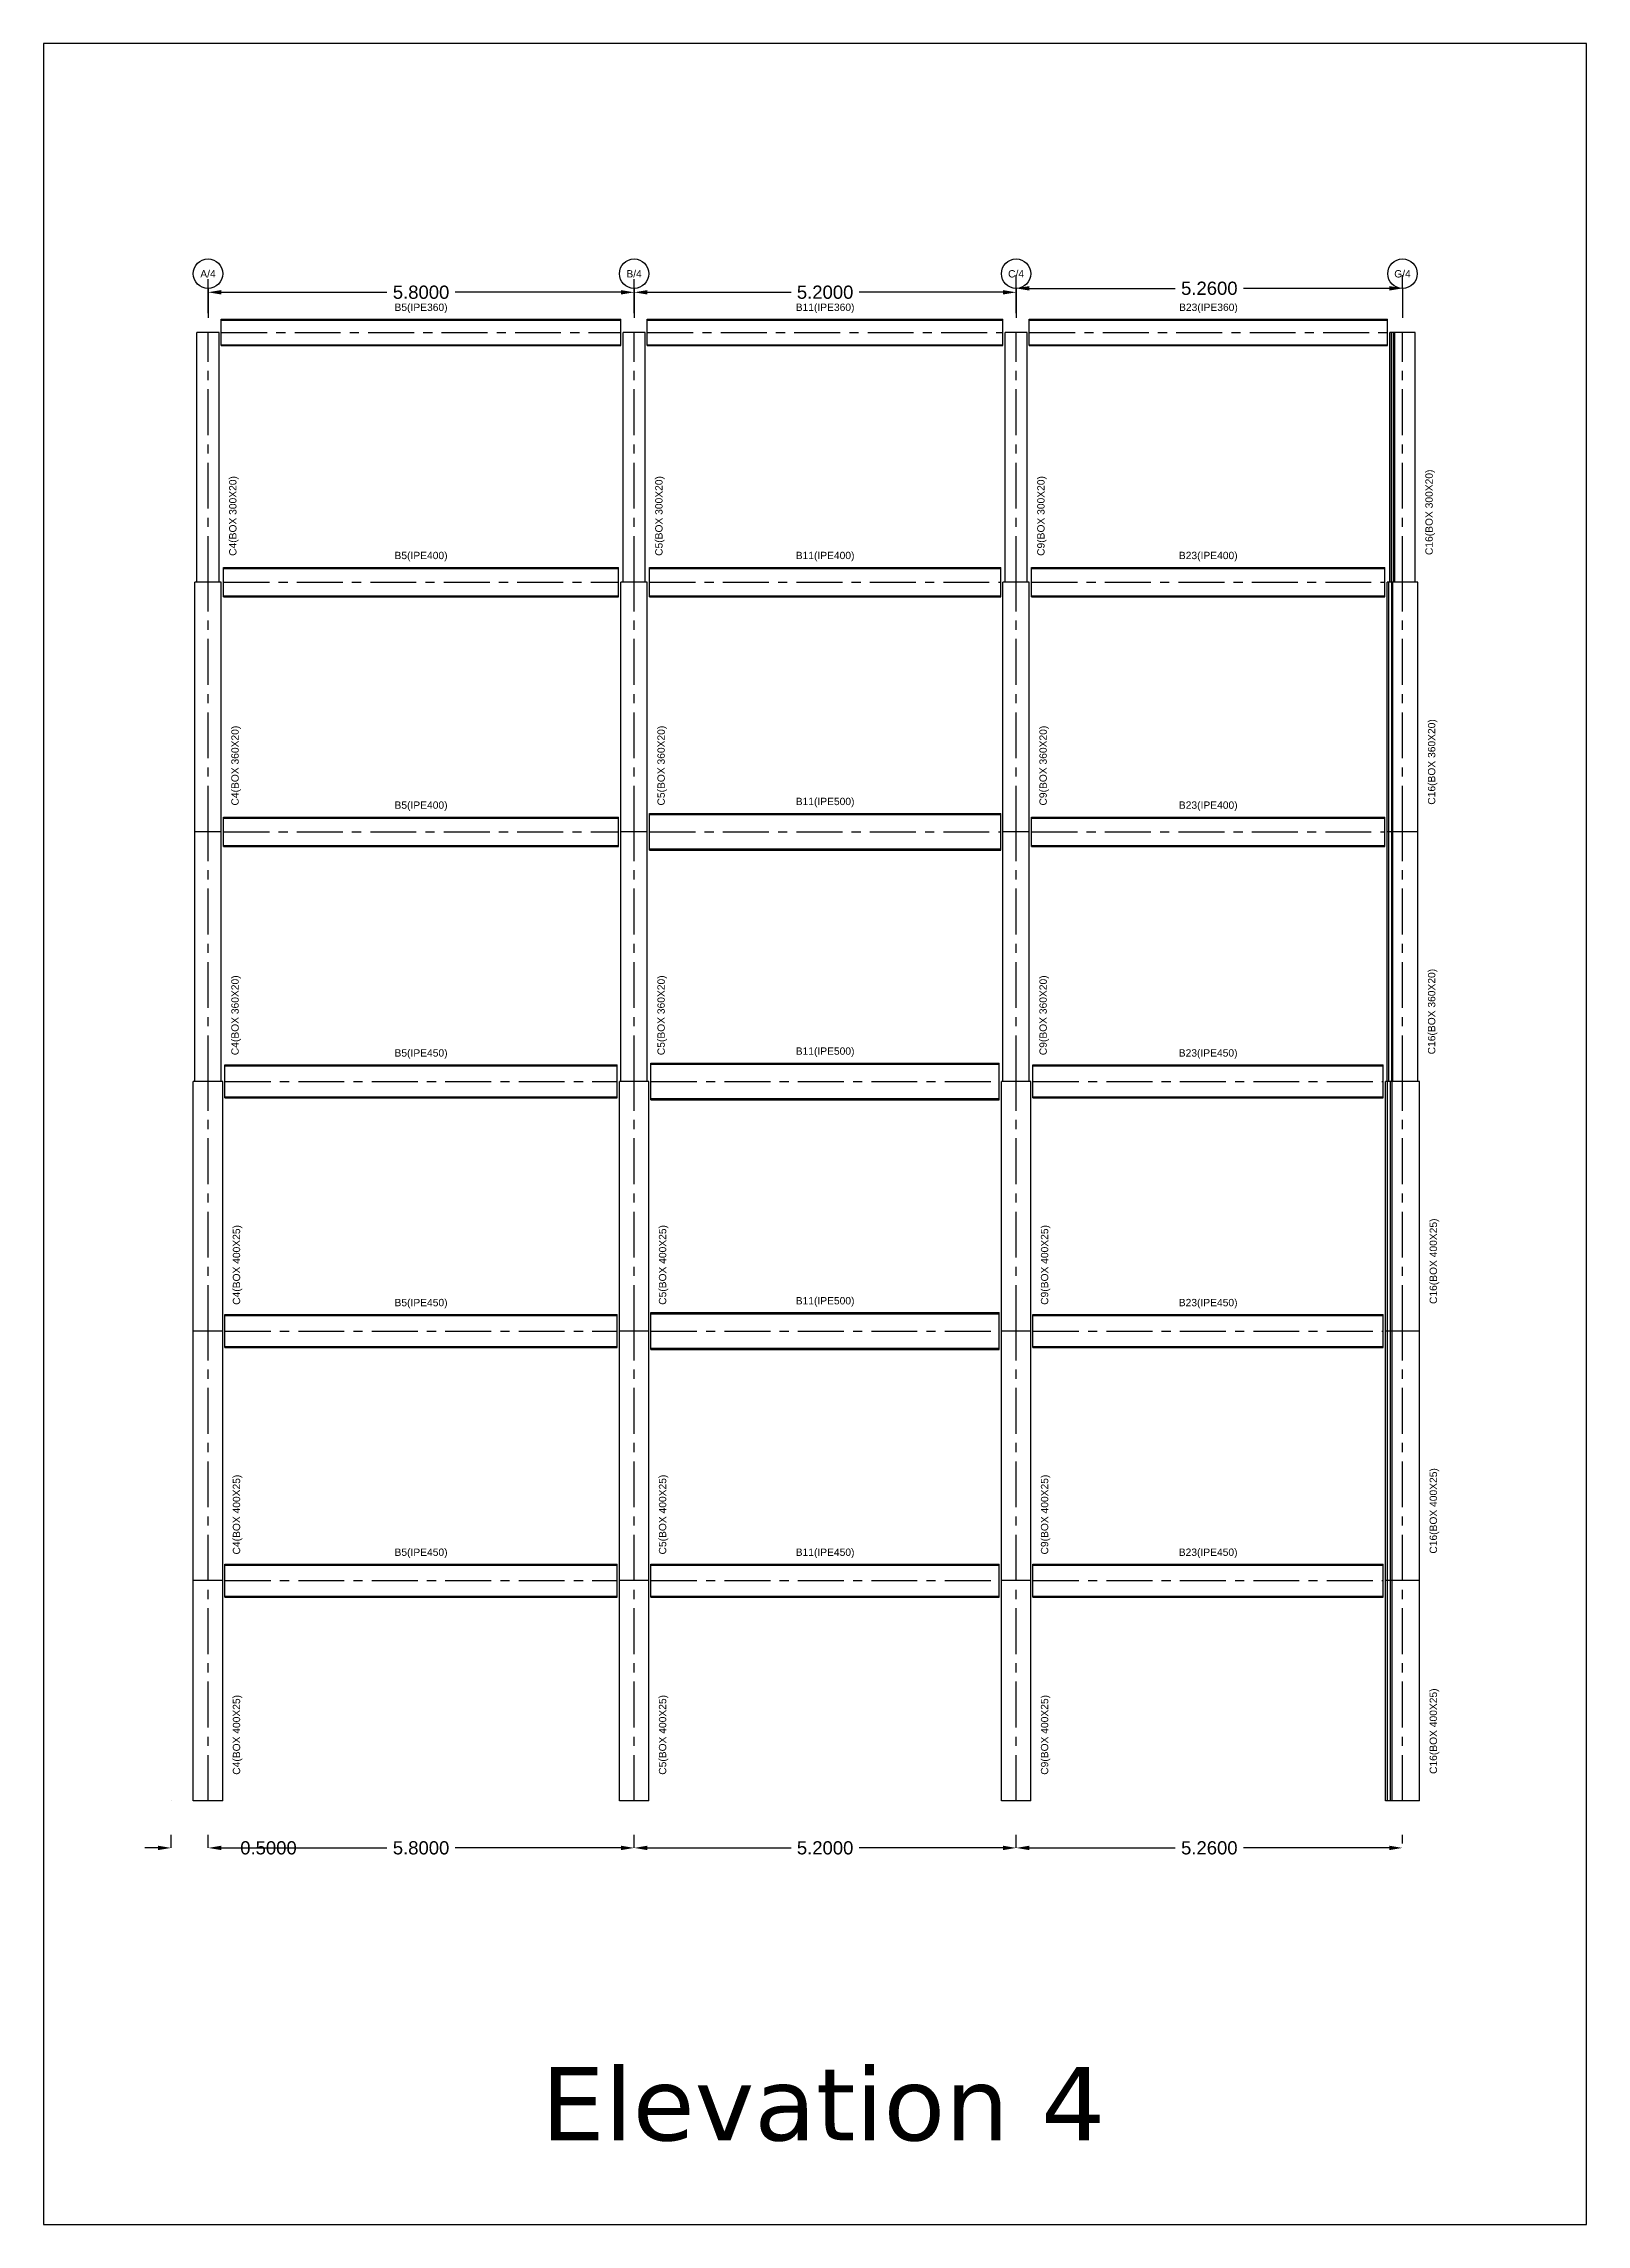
# Model space of a CAD drawing. Header units: metres. Extents: x 158 to 495, y 93 to 262.
# Drawn here: x 248.55 to 269.55, y 231.73 to 261.43 of the extents above; entities that cross this region are included whole.
import ezdxf
from ezdxf.enums import TextEntityAlignment as Align

# ---------------------------------------------------------------- set-up
doc = ezdxf.new("R2010")
doc.units = ezdxf.units.M
doc.header["$MEASUREMENT"] = 0
doc.linetypes.add('CENTER', pattern=[2, 1.25, -0.25, 0.25, -0.25])
doc.styles.get("Standard").update_dxf_attribs({"font": 'arial.ttf'})
doc.dimstyles.get("Standard").update_dxf_attribs({"dimtxt": 0.18, "dimasz": 0.18, "dimexe": 0.18, "dimexo": 0.0625, "dimgap": 0.09, "dimtad": 0, "dimtih": 1, "dimtoh": 1, "dimdec": 4, "dimzin": 0, "dimdsep": 46, "dimtxsty": 'Standard', "dimcen": 0.09, "dimadec": 0, "dimazin": 0, "dimtfac": 1, "dimtdec": 4, "dimtofl": 0, "dimtmove": 0, "dimatfit": 3, "dimfxl": 1, "dimtolj": 1, "dimtzin": 0, "dimarcsym": 0})

# ---------------------------------------------------------------- blocks, each defined once
blk = doc.blocks.new('*D142')
at = {"color": 0, "lineweight": -2, "transparency": 16777216}
for p, q in [((250.283, 236.856), (250.283, 237.034)), ((250.783, 236.856), (250.783, 237.034)), ((250.103, 236.854), (249.923, 236.854)), ((250.963, 236.854), (251.143, 236.854))]:
    blk.add_line(p, q, dxfattribs=at)
at = {"color": 0, "transparency": 16777216}
for points in [[(250.103, 236.884), (250.103, 236.824), (250.283, 236.854)], [(250.963, 236.884), (250.963, 236.824), (250.783, 236.854)]]:
    blk.add_solid(points, dxfattribs=at)
at = {"layer": 'Defpoints', "color": 0, "transparency": 16777216}
for p in [(250.283, 236.794), (250.783, 236.854), (250.783, 236.794)]:
    blk.add_point(p, dxfattribs=at)
at = {"color": 0, "transparency": 16777216, "insert": (251.606, 236.854), "char_height": 0.18, "attachment_point": 5}
blk.add_mtext('\\A1;0.5000', dxfattribs=at)
blk = doc.blocks.new('*D143')
at = {"color": 0, "lineweight": -2, "transparency": 16777216}
for p, q in [((250.783, 236.856), (250.783, 237.034)), ((256.583, 236.856), (256.583, 237.034)), ((250.963, 236.854), (253.219, 236.854)), ((256.403, 236.854), (254.146, 236.854))]:
    blk.add_line(p, q, dxfattribs=at)
at = {"color": 0, "transparency": 16777216}
for points in [[(250.963, 236.884), (250.963, 236.824), (250.783, 236.854)], [(256.403, 236.884), (256.403, 236.824), (256.583, 236.854)]]:
    blk.add_solid(points, dxfattribs=at)
at = {"layer": 'Defpoints', "color": 0, "transparency": 16777216}
for p in [(250.783, 236.794), (256.583, 236.854), (256.583, 236.794)]:
    blk.add_point(p, dxfattribs=at)
at = {"color": 0, "transparency": 16777216, "insert": (253.683, 236.854), "char_height": 0.18, "attachment_point": 5}
blk.add_mtext('\\A1;5.8000', dxfattribs=at)
blk = doc.blocks.new('*D144')
at = {"color": 0, "lineweight": -2, "transparency": 16777216}
for p, q in [((256.583, 236.856), (256.583, 237.034)), ((261.783, 236.856), (261.783, 237.034)), ((256.763, 236.854), (258.719, 236.854)), ((261.603, 236.854), (259.646, 236.854))]:
    blk.add_line(p, q, dxfattribs=at)
at = {"color": 0, "transparency": 16777216}
for points in [[(256.763, 236.884), (256.763, 236.824), (256.583, 236.854)], [(261.603, 236.884), (261.603, 236.824), (261.783, 236.854)]]:
    blk.add_solid(points, dxfattribs=at)
at = {"layer": 'Defpoints', "color": 0, "transparency": 16777216}
for p in [(256.583, 236.794), (261.783, 236.854), (261.783, 236.794)]:
    blk.add_point(p, dxfattribs=at)
at = {"color": 0, "transparency": 16777216, "insert": (259.183, 236.854), "char_height": 0.18, "attachment_point": 5}
blk.add_mtext('\\A1;5.2000', dxfattribs=at)
blk = doc.blocks.new('*D145')
at = {"color": 0, "lineweight": -2, "transparency": 16777216}
for p, q in [((261.783, 236.856), (261.783, 237.034)), ((267.043, 236.916), (267.043, 237.034)), ((261.963, 236.854), (263.949, 236.854)), ((266.863, 236.854), (264.876, 236.854))]:
    blk.add_line(p, q, dxfattribs=at)
at = {"color": 0, "transparency": 16777216}
for points in [[(261.963, 236.884), (261.963, 236.824), (261.783, 236.854)], [(266.863, 236.884), (266.863, 236.824), (267.043, 236.854)]]:
    blk.add_solid(points, dxfattribs=at)
at = {"layer": 'Defpoints', "color": 0, "transparency": 16777216}
for p in [(261.783, 236.794), (267.043, 236.854), (267.043, 236.854)]:
    blk.add_point(p, dxfattribs=at)
at = {"color": 0, "transparency": 16777216, "insert": (264.413, 236.854), "char_height": 0.18, "attachment_point": 5}
blk.add_mtext('\\A1;5.2600', dxfattribs=at)
blk = doc.blocks.new('*D165')
at = {"color": 0, "lineweight": -2, "transparency": 16777216}
for p, q in [((250.783, 257.756), (250.783, 258.22)), ((256.583, 257.756), (256.583, 258.22)), ((250.963, 258.04), (253.219, 258.04)), ((256.403, 258.04), (254.146, 258.04))]:
    blk.add_line(p, q, dxfattribs=at)
at = {"color": 0, "transparency": 16777216}
for points in [[(250.963, 258.07), (250.963, 258.01), (250.783, 258.04)], [(256.403, 258.07), (256.403, 258.01), (256.583, 258.04)]]:
    blk.add_solid(points, dxfattribs=at)
at = {"layer": 'Defpoints', "color": 0, "transparency": 16777216}
for p in [(256.583, 258.04), (250.783, 257.694), (256.583, 257.694)]:
    blk.add_point(p, dxfattribs=at)
at = {"color": 0, "transparency": 16777216, "insert": (253.683, 258.04), "char_height": 0.18, "attachment_point": 5}
blk.add_mtext('\\A1;5.8000', dxfattribs=at)
blk = doc.blocks.new('*D166')
at = {"color": 0, "lineweight": -2, "transparency": 16777216}
for p, q in [((256.583, 257.756), (256.583, 258.22)), ((261.783, 257.756), (261.783, 258.22)), ((256.763, 258.04), (258.719, 258.04)), ((261.603, 258.04), (259.646, 258.04))]:
    blk.add_line(p, q, dxfattribs=at)
at = {"color": 0, "transparency": 16777216}
for points in [[(256.763, 258.07), (256.763, 258.01), (256.583, 258.04)], [(261.603, 258.07), (261.603, 258.01), (261.783, 258.04)]]:
    blk.add_solid(points, dxfattribs=at)
at = {"layer": 'Defpoints', "color": 0, "transparency": 16777216}
for p in [(261.783, 258.04), (256.583, 257.694), (261.783, 257.694)]:
    blk.add_point(p, dxfattribs=at)
at = {"color": 0, "transparency": 16777216, "insert": (259.183, 258.04), "char_height": 0.18, "attachment_point": 5}
blk.add_mtext('\\A1;5.2000', dxfattribs=at)
blk = doc.blocks.new('*D167')
at = {"color": 0, "lineweight": -2, "transparency": 16777216}
for p, q in [((261.783, 258.102), (261.783, 258.274)), ((261.963, 258.094), (263.949, 258.094)), ((266.863, 258.094), (264.876, 258.094)), ((267.043, 258.102), (267.043, 258.274))]:
    blk.add_line(p, q, dxfattribs=at)
at = {"color": 0, "transparency": 16777216}
for points in [[(261.963, 258.124), (261.963, 258.064), (261.783, 258.094)], [(266.863, 258.124), (266.863, 258.064), (267.043, 258.094)]]:
    blk.add_solid(points, dxfattribs=at)
at = {"layer": 'Defpoints', "color": 0, "transparency": 16777216}
for p in [(267.043, 258.094), (261.783, 258.04), (267.043, 258.04)]:
    blk.add_point(p, dxfattribs=at)
at = {"color": 0, "transparency": 16777216, "insert": (264.413, 258.094), "char_height": 0.18, "attachment_point": 5}
blk.add_mtext('\\A1;5.2600', dxfattribs=at)

msp = doc.modelspace()

# ---------------------------------------------------------------- linework, layer by layer
for p, q in [((248.54538, 261.42685), (248.54538, 231.72685)), ((269.54538, 261.42685), (248.54538, 261.42685)), ((269.54538, 231.72685), (269.54538, 261.42685)), ((248.54538, 231.72685), (269.54538, 231.72685))]:
    msp.add_line(p, q)
at = {"linetype": 'CENTER', "ltscale": 0.5}
for p, q in [((250.78276, 258.09374), (250.78276, 257.69374)), ((256.58276, 258.09374), (256.58276, 257.69374)), ((261.78276, 258.09374), (261.78276, 257.69374)), ((267.04276, 258.09374), (267.04276, 257.69374)), ((250.78276, 254.09374), (250.78276, 257.49374)), ((250.96276, 257.49374), (256.40276, 257.49374)), ((256.58276, 254.09374), (256.58276, 257.49374)), ((256.76276, 257.49374), (261.60276, 257.49374)), ((261.78276, 254.09374), (261.78276, 257.49374)), ((261.96276, 257.49374), (266.839, 257.49374)), ((267.04276, 254.09374), (267.04276, 257.49374)), ((250.78276, 250.69374), (250.78276, 254.09374)), ((250.99276, 254.09374), (256.37276, 254.09374)), ((256.58276, 250.69374), (256.58276, 254.09374)), ((256.79276, 254.09374), (261.57276, 254.09374)), ((261.78276, 250.69374), (261.78276, 254.09374)), ((261.99276, 254.09374), (266.80424, 254.09374)), ((267.04276, 250.69374), (267.04276, 254.09374)), ((250.78276, 247.29374), (250.78276, 250.69374)), ((250.99276, 250.69374), (256.37276, 250.69374)), ((256.58276, 247.29374), (256.58276, 250.69374)), ((256.79276, 250.69374), (261.57276, 250.69374)), ((261.78276, 247.29374), (261.78276, 250.69374)), ((261.99276, 250.69374), (266.80424, 250.69374)), ((267.04276, 247.29374), (267.04276, 250.69374)), ((250.78276, 243.89374), (250.78276, 247.29374)), ((251.01276, 247.29374), (256.35276, 247.29374)), ((256.58276, 243.89374), (256.58276, 247.29374)), ((256.81276, 247.29374), (261.55276, 247.29374)), ((261.78276, 243.89374), (261.78276, 247.29374)), ((262.01276, 247.29374), (266.78107, 247.29374)), ((267.04276, 243.89374), (267.04276, 247.29374)), ((250.78276, 240.49374), (250.78276, 243.89374)), ((251.01276, 243.89374), (256.35276, 243.89374)), ((256.58276, 240.49374), (256.58276, 243.89374)), ((256.81276, 243.89374), (261.55276, 243.89374)), ((261.78276, 240.49374), (261.78276, 243.89374)), ((262.01276, 243.89374), (266.78107, 243.89374)), ((267.04276, 240.49374), (267.04276, 243.89374)), ((250.78276, 237.49374), (250.78276, 240.49374)), ((251.01276, 240.49374), (256.35276, 240.49374)), ((256.58276, 237.49374), (256.58276, 240.49374)), ((256.81276, 240.49374), (261.55276, 240.49374)), ((261.78276, 237.49374), (261.78276, 240.49374)), ((262.01276, 240.49374), (266.78107, 240.49374)), ((267.04276, 237.49374), (267.04276, 240.49374)), ((250.28276, 237.49374), (250.28276, 237.49374)), ((250.28276, 237.49374), (250.28276, 237.49374))]:
    msp.add_line(p, q, dxfattribs=at)
at = {"linetype": 'Continuous'}
for p, q in [((250.96276, 257.67374), (256.40276, 257.67374)), ((250.96276, 257.31374), (250.96276, 257.67374)), ((250.96276, 257.66104), (256.40276, 257.66104)), ((250.96276, 257.66104), (256.40276, 257.66104)), ((256.40276, 257.31374), (256.40276, 257.67374)), ((256.76276, 257.67374), (261.60276, 257.67374)), ((256.76276, 257.31374), (256.76276, 257.67374)), ((256.76276, 257.66104), (261.60276, 257.66104)), ((256.76276, 257.66104), (261.60276, 257.66104)), ((261.60276, 257.31374), (261.60276, 257.67374)), ((261.96276, 257.67374), (266.839, 257.67374)), ((261.96276, 257.31374), (261.96276, 257.67374)), ((261.96276, 257.66104), (266.839, 257.66104)), ((261.96276, 257.66104), (266.839, 257.66104)), ((266.839, 257.31374), (266.839, 257.67374)), ((250.63276, 254.09374), (250.63276, 257.49374)), ((250.63276, 254.09374), (250.63276, 257.49374)), ((250.93276, 257.49374), (250.63276, 257.49374)), ((250.93276, 254.09374), (250.93276, 257.49374)), ((250.96276, 257.32644), (256.40276, 257.32644)), ((250.96276, 257.31374), (256.40276, 257.31374)), ((250.96276, 257.31374), (256.40276, 257.31374)), ((256.43276, 254.09374), (256.43276, 257.49374)), ((256.43276, 254.09374), (256.43276, 257.49374)), ((256.73276, 257.49374), (256.43276, 257.49374)), ((256.73276, 254.09374), (256.73276, 257.49374)), ((256.76276, 257.32644), (261.60276, 257.32644)), ((256.76276, 257.31374), (261.60276, 257.31374)), ((256.76276, 257.31374), (261.60276, 257.31374)), ((261.63276, 254.09374), (261.63276, 257.49374)), ((261.63276, 254.09374), (261.63276, 257.49374)), ((261.93276, 257.49374), (261.63276, 257.49374)), ((261.93276, 254.09374), (261.93276, 257.49374)), ((261.96276, 257.32644), (266.839, 257.32644)), ((261.96276, 257.31374), (266.839, 257.31374)), ((261.96276, 257.31374), (266.839, 257.31374)), ((266.869, 254.09374), (266.869, 257.49374)), ((267.21653, 257.49374), (266.869, 257.49374)), ((266.89216, 254.09374), (266.89216, 257.49374)), ((266.92109, 254.09374), (266.92109, 257.49374)), ((266.93731, 254.09374), (266.93731, 257.49374)), ((267.21653, 254.09374), (267.21653, 257.49374)), ((250.99276, 254.29374), (256.37276, 254.29374)), ((250.99276, 253.89374), (250.99276, 254.29374)), ((250.99276, 254.28024), (256.37276, 254.28024)), ((250.99276, 254.28024), (256.37276, 254.28024)), ((256.37276, 253.89374), (256.37276, 254.29374)), ((256.79276, 254.29374), (261.57276, 254.29374)), ((256.79276, 253.89374), (256.79276, 254.29374)), ((256.79276, 254.28024), (261.57276, 254.28024)), ((256.79276, 254.28024), (261.57276, 254.28024)), ((261.57276, 253.89374), (261.57276, 254.29374)), ((261.99276, 254.29374), (266.80424, 254.29374)), ((261.99276, 253.89374), (261.99276, 254.29374)), ((261.99276, 254.28024), (266.80424, 254.28024)), ((261.99276, 254.28024), (266.80424, 254.28024)), ((266.80424, 253.89374), (266.80424, 254.29374)), ((250.60276, 250.69374), (250.60276, 254.09374)), ((250.60276, 250.69374), (250.60276, 254.09374)), ((250.96276, 254.09374), (250.60276, 254.09374)), ((250.93276, 254.09374), (250.63276, 254.09374)), ((250.96276, 250.69374), (250.96276, 254.09374)), ((256.40276, 250.69374), (256.40276, 254.09374)), ((256.40276, 250.69374), (256.40276, 254.09374)), ((256.76276, 254.09374), (256.40276, 254.09374)), ((256.73276, 254.09374), (256.43276, 254.09374)), ((256.76276, 250.69374), (256.76276, 254.09374)), ((261.60276, 250.69374), (261.60276, 254.09374)), ((261.60276, 250.69374), (261.60276, 254.09374)), ((261.96276, 254.09374), (261.60276, 254.09374)), ((261.93276, 254.09374), (261.63276, 254.09374)), ((261.96276, 250.69374), (261.96276, 254.09374)), ((266.83424, 250.69374), (266.83424, 254.09374)), ((267.25129, 254.09374), (266.83424, 254.09374)), ((266.85741, 250.69374), (266.85741, 254.09374)), ((267.21653, 254.09374), (266.869, 254.09374)), ((266.89676, 250.69374), (266.89676, 254.09374)), ((266.91298, 250.69374), (266.91298, 254.09374)), ((267.25129, 250.69374), (267.25129, 254.09374)), ((250.99276, 253.90724), (256.37276, 253.90724)), ((250.99276, 253.89374), (256.37276, 253.89374)), ((250.99276, 253.89374), (256.37276, 253.89374)), ((256.79276, 253.90724), (261.57276, 253.90724)), ((256.79276, 253.89374), (261.57276, 253.89374)), ((256.79276, 253.89374), (261.57276, 253.89374)), ((261.99276, 253.90724), (266.80424, 253.90724)), ((261.99276, 253.89374), (266.80424, 253.89374)), ((261.99276, 253.89374), (266.80424, 253.89374)), ((250.96276, 250.69374), (250.60276, 250.69374)), ((250.60276, 247.29374), (250.60276, 250.69374)), ((250.60276, 247.29374), (250.60276, 250.69374)), ((250.96276, 250.69374), (250.60276, 250.69374)), ((250.96276, 247.29374), (250.96276, 250.69374)), ((250.99276, 250.89374), (256.37276, 250.89374)), ((250.99276, 250.49374), (250.99276, 250.89374)), ((250.99276, 250.88024), (256.37276, 250.88024)), ((250.99276, 250.88024), (256.37276, 250.88024)), ((256.37276, 250.49374), (256.37276, 250.89374)), ((256.76276, 250.69374), (256.40276, 250.69374)), ((256.40276, 247.29374), (256.40276, 250.69374)), ((256.40276, 247.29374), (256.40276, 250.69374)), ((256.76276, 250.69374), (256.40276, 250.69374)), ((256.76276, 247.29374), (256.76276, 250.69374)), ((256.79276, 250.94374), (261.57276, 250.94374)), ((256.79276, 250.44374), (256.79276, 250.94374)), ((256.79276, 250.92774), (261.57276, 250.92774)), ((256.79276, 250.92774), (261.57276, 250.92774)), ((261.57276, 250.44374), (261.57276, 250.94374)), ((261.96276, 250.69374), (261.60276, 250.69374)), ((261.60276, 247.29374), (261.60276, 250.69374)), ((261.60276, 247.29374), (261.60276, 250.69374)), ((261.96276, 250.69374), (261.60276, 250.69374)), ((261.96276, 247.29374), (261.96276, 250.69374)), ((261.99276, 250.89374), (266.80424, 250.89374)), ((261.99276, 250.49374), (261.99276, 250.89374)), ((261.99276, 250.88024), (266.80424, 250.88024)), ((261.99276, 250.88024), (266.80424, 250.88024)), ((266.80424, 250.49374), (266.80424, 250.89374)), ((267.25129, 250.69374), (266.83424, 250.69374)), ((266.83424, 247.29374), (266.83424, 250.69374)), ((267.25129, 250.69374), (266.83424, 250.69374)), ((266.85741, 247.29374), (266.85741, 250.69374)), ((266.89676, 247.29374), (266.89676, 250.69374)), ((266.91298, 247.29374), (266.91298, 250.69374)), ((267.25129, 247.29374), (267.25129, 250.69374)), ((250.99276, 250.50724), (256.37276, 250.50724)), ((250.99276, 250.49374), (256.37276, 250.49374)), ((250.99276, 250.49374), (256.37276, 250.49374)), ((256.79276, 250.45974), (261.57276, 250.45974)), ((256.79276, 250.44374), (261.57276, 250.44374)), ((256.79276, 250.44374), (261.57276, 250.44374)), ((261.99276, 250.50724), (266.80424, 250.50724)), ((261.99276, 250.49374), (266.80424, 250.49374)), ((261.99276, 250.49374), (266.80424, 250.49374)), ((251.01276, 247.51874), (256.35276, 247.51874)), ((251.01276, 247.06874), (251.01276, 247.51874)), ((251.01276, 247.50414), (256.35276, 247.50414)), ((251.01276, 247.50414), (256.35276, 247.50414)), ((256.35276, 247.06874), (256.35276, 247.51874)), ((256.81276, 247.54374), (261.55276, 247.54374)), ((256.81276, 247.04374), (256.81276, 247.54374)), ((256.81276, 247.52774), (261.55276, 247.52774)), ((256.81276, 247.52774), (261.55276, 247.52774)), ((261.55276, 247.04374), (261.55276, 247.54374)), ((262.01276, 247.51874), (266.78107, 247.51874)), ((262.01276, 247.06874), (262.01276, 247.51874)), ((262.01276, 247.50414), (266.78107, 247.50414)), ((262.01276, 247.50414), (266.78107, 247.50414)), ((266.78107, 247.06874), (266.78107, 247.51874)), ((250.58276, 243.89374), (250.58276, 247.29374)), ((250.58276, 243.89374), (250.58276, 247.29374)), ((250.98276, 247.29374), (250.58276, 247.29374)), ((250.96276, 247.29374), (250.60276, 247.29374)), ((250.98276, 243.89374), (250.98276, 247.29374)), ((256.38276, 243.89374), (256.38276, 247.29374)), ((256.38276, 243.89374), (256.38276, 247.29374)), ((256.78276, 247.29374), (256.38276, 247.29374)), ((256.76276, 247.29374), (256.40276, 247.29374)), ((256.78276, 243.89374), (256.78276, 247.29374)), ((261.58276, 243.89374), (261.58276, 247.29374)), ((261.58276, 243.89374), (261.58276, 247.29374)), ((261.98276, 247.29374), (261.58276, 247.29374)), ((261.96276, 247.29374), (261.60276, 247.29374)), ((261.98276, 243.89374), (261.98276, 247.29374)), ((266.81107, 243.89374), (266.81107, 247.29374)), ((267.27446, 247.29374), (266.81107, 247.29374)), ((267.25129, 247.29374), (266.83424, 247.29374)), ((266.84003, 243.89374), (266.84003, 247.29374)), ((266.88053, 243.89374), (266.88053, 247.29374)), ((266.90081, 243.89374), (266.90081, 247.29374)), ((267.27446, 243.89374), (267.27446, 247.29374)), ((251.01276, 247.08334), (256.35276, 247.08334)), ((251.01276, 247.06874), (256.35276, 247.06874)), ((251.01276, 247.06874), (256.35276, 247.06874)), ((256.81276, 247.05974), (261.55276, 247.05974)), ((256.81276, 247.04374), (261.55276, 247.04374)), ((256.81276, 247.04374), (261.55276, 247.04374)), ((262.01276, 247.08334), (266.78107, 247.08334)), ((262.01276, 247.06874), (266.78107, 247.06874)), ((262.01276, 247.06874), (266.78107, 247.06874)), ((256.81276, 244.14374), (261.55276, 244.14374)), ((256.81276, 243.64374), (256.81276, 244.14374)), ((261.55276, 243.64374), (261.55276, 244.14374)), ((250.98276, 243.89374), (250.58276, 243.89374)), ((250.58276, 240.49374), (250.58276, 243.89374)), ((250.58276, 240.49374), (250.58276, 243.89374)), ((250.98276, 243.89374), (250.58276, 243.89374)), ((250.98276, 240.49374), (250.98276, 243.89374)), ((251.01276, 244.11874), (256.35276, 244.11874)), ((251.01276, 243.66874), (251.01276, 244.11874)), ((251.01276, 244.10414), (256.35276, 244.10414)), ((251.01276, 244.10414), (256.35276, 244.10414)), ((256.35276, 243.66874), (256.35276, 244.11874)), ((256.78276, 243.89374), (256.38276, 243.89374)), ((256.38276, 240.49374), (256.38276, 243.89374)), ((256.38276, 240.49374), (256.38276, 243.89374)), ((256.78276, 243.89374), (256.38276, 243.89374)), ((256.78276, 240.49374), (256.78276, 243.89374)), ((256.81276, 244.12774), (261.55276, 244.12774)), ((256.81276, 244.12774), (261.55276, 244.12774)), ((261.98276, 243.89374), (261.58276, 243.89374)), ((261.58276, 240.49374), (261.58276, 243.89374)), ((261.58276, 240.49374), (261.58276, 243.89374)), ((261.98276, 243.89374), (261.58276, 243.89374)), ((261.98276, 240.49374), (261.98276, 243.89374)), ((262.01276, 244.11874), (266.78107, 244.11874)), ((262.01276, 243.66874), (262.01276, 244.11874)), ((262.01276, 244.10414), (266.78107, 244.10414)), ((262.01276, 244.10414), (266.78107, 244.10414)), ((266.78107, 243.66874), (266.78107, 244.11874)), ((267.27446, 243.89374), (266.81107, 243.89374)), ((266.81107, 240.49374), (266.81107, 243.89374)), ((267.27446, 243.89374), (266.81107, 243.89374)), ((266.84003, 240.49374), (266.84003, 243.89374)), ((266.88053, 240.49374), (266.88053, 243.89374)), ((266.90081, 240.49374), (266.90081, 243.89374)), ((267.27446, 240.49374), (267.27446, 243.89374)), ((251.01276, 243.68334), (256.35276, 243.68334)), ((251.01276, 243.66874), (256.35276, 243.66874)), ((251.01276, 243.66874), (256.35276, 243.66874)), ((256.81276, 243.65974), (261.55276, 243.65974)), ((256.81276, 243.64374), (261.55276, 243.64374)), ((256.81276, 243.64374), (261.55276, 243.64374)), ((262.01276, 243.68334), (266.78107, 243.68334)), ((262.01276, 243.66874), (266.78107, 243.66874)), ((262.01276, 243.66874), (266.78107, 243.66874)), ((251.01276, 240.71874), (256.35276, 240.71874)), ((251.01276, 240.26874), (251.01276, 240.71874)), ((251.01276, 240.70414), (256.35276, 240.70414)), ((251.01276, 240.70414), (256.35276, 240.70414)), ((256.35276, 240.26874), (256.35276, 240.71874)), ((256.81276, 240.71874), (261.55276, 240.71874)), ((256.81276, 240.26874), (256.81276, 240.71874)), ((256.81276, 240.70414), (261.55276, 240.70414)), ((256.81276, 240.70414), (261.55276, 240.70414)), ((261.55276, 240.26874), (261.55276, 240.71874)), ((262.01276, 240.71874), (266.78107, 240.71874)), ((262.01276, 240.26874), (262.01276, 240.71874)), ((262.01276, 240.70414), (266.78107, 240.70414)), ((262.01276, 240.70414), (266.78107, 240.70414)), ((266.78107, 240.26874), (266.78107, 240.71874)), ((250.58276, 237.49374), (250.58276, 240.49374)), ((250.58276, 237.49374), (250.58276, 240.49374)), ((250.98276, 240.49374), (250.58276, 240.49374)), ((250.98276, 240.49374), (250.58276, 240.49374)), ((250.98276, 237.49374), (250.98276, 240.49374)), ((251.01276, 240.28334), (256.35276, 240.28334)), ((256.38276, 237.49374), (256.38276, 240.49374)), ((256.38276, 237.49374), (256.38276, 240.49374)), ((256.78276, 240.49374), (256.38276, 240.49374)), ((256.78276, 240.49374), (256.38276, 240.49374)), ((256.78276, 237.49374), (256.78276, 240.49374)), ((256.81276, 240.28334), (261.55276, 240.28334)), ((261.58276, 237.49374), (261.58276, 240.49374)), ((261.58276, 237.49374), (261.58276, 240.49374)), ((261.98276, 240.49374), (261.58276, 240.49374)), ((261.98276, 240.49374), (261.58276, 240.49374)), ((261.98276, 237.49374), (261.98276, 240.49374)), ((262.01276, 240.28334), (266.78107, 240.28334)), ((266.81107, 237.49374), (266.81107, 240.49374)), ((267.27446, 240.49374), (266.81107, 240.49374)), ((267.27446, 240.49374), (266.81107, 240.49374)), ((266.84003, 237.49374), (266.84003, 240.49374)), ((266.88053, 237.49374), (266.88053, 240.49374)), ((266.90081, 237.49374), (266.90081, 240.49374)), ((267.27446, 237.49374), (267.27446, 240.49374)), ((251.01276, 240.26874), (256.35276, 240.26874)), ((251.01276, 240.26874), (256.35276, 240.26874)), ((256.81276, 240.26874), (261.55276, 240.26874)), ((256.81276, 240.26874), (261.55276, 240.26874)), ((262.01276, 240.26874), (266.78107, 240.26874)), ((262.01276, 240.26874), (266.78107, 240.26874)), ((250.98276, 237.49374), (250.58276, 237.49374)), ((256.78276, 237.49374), (256.38276, 237.49374)), ((261.98276, 237.49374), (261.58276, 237.49374)), ((267.27446, 237.49374), (266.81107, 237.49374))]:
    msp.add_line(p, q, dxfattribs=at)
for centre in [(250.78276, 258.29374), (256.58276, 258.29374), (261.78276, 258.29374), (267.04276, 258.29374)]:
    msp.add_circle(centre, 0.2, dxfattribs=at)

# ---------------------------------------------------------------- texts
for s, p in [('A/4', (250.78276, 258.29374)), ('B/4', (256.58276, 258.29374)), ('C/4', (261.78276, 258.29374)), ('G/4', (267.04276, 258.29374)), ('B5(IPE360)', (253.68276, 257.82374)), ('B11(IPE360)', (259.18276, 257.82374)), ('B23(IPE360)', (264.40088, 257.82374)), ('B5(IPE400)', (253.68276, 254.44374)), ('B11(IPE400)', (259.18276, 254.44374)), ('B23(IPE400)', (264.3985, 254.44374)), ('B5(IPE400)', (253.68276, 251.04374)), ('B11(IPE500)', (259.18276, 251.09374)), ('B23(IPE400)', (264.3985, 251.04374)), ('B5(IPE450)', (253.68276, 247.66874)), ('B11(IPE500)', (259.18276, 247.69374)), ('B23(IPE450)', (264.39692, 247.66874)), ('B5(IPE450)', (253.68276, 244.26874)), ('B11(IPE500)', (259.18276, 244.29374)), ('B23(IPE450)', (264.39692, 244.26874)), ('B5(IPE450)', (253.68276, 240.86874)), ('B11(IPE450)', (259.18276, 240.86874)), ('B23(IPE450)', (264.39692, 240.86874))]:
    msp.add_text(s, height=0.1).set_placement(p, align=Align.MIDDLE)
for s, p in [('C4(BOX 300X20)', (251.13276, 254.99374)), ('C5(BOX 300X20)', (256.93276, 254.99374)), ('C9(BOX 300X20)', (262.13276, 254.99374)), ('C16(BOX 300X20)', (267.41653, 255.04374)), ('C16(BOX 360X20)', (267.45129, 251.64374)), ('C4(BOX 360X20)', (251.16276, 251.59374)), ('C5(BOX 360X20)', (256.96276, 251.59374)), ('C9(BOX 360X20)', (262.16276, 251.59374)), ('C4(BOX 360X20)', (251.16276, 248.19374)), ('C5(BOX 360X20)', (256.96276, 248.19374)), ('C9(BOX 360X20)', (262.16276, 248.19374)), ('C16(BOX 360X20)', (267.45129, 248.24374)), ('C4(BOX 400X25)', (251.18276, 244.79374)), ('C5(BOX 400X25)', (256.98276, 244.79374)), ('C9(BOX 400X25)', (262.18276, 244.79374)), ('C16(BOX 400X25)', (267.47446, 244.84374)), ('C4(BOX 400X25)', (251.18276, 241.39374)), ('C5(BOX 400X25)', (256.98276, 241.39374)), ('C9(BOX 400X25)', (262.18276, 241.39374)), ('C16(BOX 400X25)', (267.47446, 241.44374)), ('C4(BOX 400X25)', (251.18276, 238.39374)), ('C5(BOX 400X25)', (256.98276, 238.39374)), ('C9(BOX 400X25)', (262.18276, 238.39374)), ('C16(BOX 400X25)', (267.47446, 238.44374))]:
    msp.add_text(s, height=0.1, rotation=90).set_placement(p, align=Align.MIDDLE)
at = {"insert": (255.31504, 233.87115), "char_height": 1, "attachment_point": 1}
msp.add_mtext_dynamic_manual_height_columns('{\\fVerdana|b0|i0|c0|p34;Elevation 4}', width=10.4806446, gutter_width=1, heights=[2.9758], dxfattribs=at)

# ---------------------------------------------------------------- dimensions: what is measured, and where the dimension line sits
for base, p1, p2, picture, middle in [((256.58276, 258.03954), (250.78276, 257.69374), (256.58276, 257.69374), '*D165', (253.68276, 258.03954)), ((261.78276, 258.03954), (256.58276, 257.69374), (261.78276, 257.69374), '*D166', (259.18276, 258.03954)), ((267.04276, 258.09374), (261.78276, 258.03954), (267.04276, 258.03954), '*D167', (264.41276, 258.09374)), ((250.78276, 236.85374), (250.28276, 236.79374), (250.78276, 236.79374), '*D142', (251.60609, 236.85374)), ((256.58276, 236.85374), (250.78276, 236.79374), (256.58276, 236.79374), '*D143', (253.68276, 236.85374)), ((261.78276, 236.85374), (256.58276, 236.79374), (261.78276, 236.79374), '*D144', (259.18276, 236.85374)), ((267.04276, 236.85374), (261.78276, 236.79374), (267.04276, 236.85374), '*D145', (264.41276, 236.85374))]:
    dim = msp.add_linear_dim(base=base, p1=p1, p2=p2, dimstyle='Standard')
    dim.commit()
    dim.dimension.update_dxf_attribs({"geometry": picture, "text_midpoint": middle})

doc.saveas('drawing.dxf')
